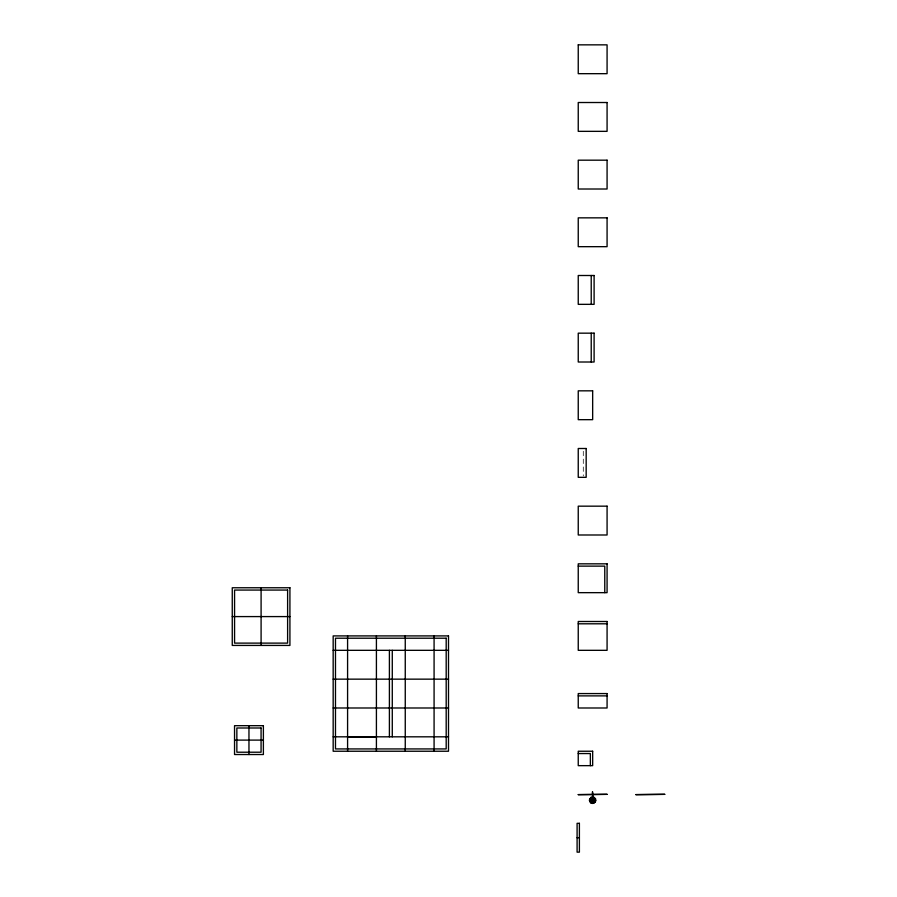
<?xml version="1.0" encoding="UTF-8"?>
<svg xmlns="http://www.w3.org/2000/svg" width="897" height="897" viewBox="0 0 897 897"><rect width="100%" height="100%" fill="white"/><g stroke="black" fill="none" stroke-linecap="round" stroke-linejoin="round"><path stroke-width="0.67" stroke-dasharray="4.49 3.36" d="M583.285 451.247L583.285 475.959"/><path stroke-width="1.35" d="M589.396 800.169L591.022 797.343L592.659 796.906L595.485 798.543L595.485 801.806L592.659 803.443L591.022 803.006L589.396 800.169L595.933 800.169M590.854 799.126L591.616 801.985L593.702 801.985L594.745 800.169L593.702 798.364M591.56 800.169L593.253 799.149L593.848 800.169L593.253 801.2L592.065 801.2L591.482 800.169L592.659 798.992L593.612 799.619M591.022 803.006L594.296 797.343M591.302 797.814L590.304 798.812L590.304 801.526L592.659 802.893M591.852 798.779L591.269 800.976M592.962 800.685C593.444 798.364 591.347 800.931 592.659 800.729M594.016 802.523L595.384 800.169L594.016 797.814L592.659 797.455M589.834 801.806L595.485 798.543M591.616 798.364L592.659 798.083M592.659 801.783L593.466 801.57M578.24 566.13L604.769 566.13L604.769 592.659M232.256 616.587L289.922 616.587M578.24 623.796L607.078 623.796M333.168 650.325L448.5 650.325M333.168 679.152L448.5 679.152M578.24 695.881L607.078 695.881M333.168 707.991L448.5 707.991M347.588 736.672L376.415 736.672M333.168 736.818L448.5 736.818M347.588 736.964L376.415 736.964M234.543 740.103L263.382 740.103M578.24 753.547L590.349 753.547L590.349 765.657M577.096 837.731L579.395 837.731M592.659 798.554L594.061 799.362L594.173 801.043L591.796 801.683L590.921 800.169L591.796 798.666L593.534 798.666L594.274 800.169M589.834 798.543L595.485 801.806M591.022 797.343L594.296 803.006M592.805 798.162L592.513 791.748L592.659 803.443M591.224 275.502L591.224 304.341M591.224 333.168L591.224 362.007M434.081 635.906L434.081 751.238M405.253 635.906L405.253 751.238M392.281 650.325L392.281 736.818M389.399 650.325L389.399 736.818M376.415 635.906L376.415 751.238M347.588 635.906L347.588 751.238M261.094 587.759L261.094 645.425M248.962 725.684L248.962 754.523M578.24 44.85L578.24 73.677L607.078 73.677L607.078 44.85L578.24 44.85M590.159 798.734L590.159 801.615L591.224 802.669L592.659 803.05L595.159 801.615L595.541 800.169L594.106 797.668L591.224 797.668L590.159 798.734M590.484 798.913L590.148 800.169L591.403 802.355L593.915 802.355L594.834 801.425L595.182 800.169L593.915 797.994L592.659 797.657L590.484 798.913M590.708 799.048L590.405 800.169L591.538 802.12L592.659 802.423L594.61 801.301L594.61 799.048L593.792 798.218L592.659 797.915L590.708 799.048M607.078 102.516L578.24 102.516L578.24 131.343L607.078 131.343L607.078 102.516M607.078 160.182L578.24 160.182L578.24 189.009L607.078 189.009L607.078 160.182M607.078 217.848L578.24 217.848L578.24 246.675L607.078 246.675L607.078 217.848M594.106 275.502L578.24 275.502L578.24 304.341L594.106 304.341L594.106 275.502M594.106 333.168L578.24 333.168L578.24 362.007L594.106 362.007L594.106 333.168M592.659 390.834L578.24 390.834L578.24 419.673L592.659 419.673L592.659 390.834M586.167 448.5L578.24 448.5L578.24 477.327L586.167 477.327L586.178 448.5M607.078 506.166L578.24 506.166L578.24 534.993L607.078 534.993L607.078 506.166M607.078 563.832L578.24 563.832L578.24 592.659L607.078 592.659L607.078 563.832M289.922 587.759L232.256 587.759L232.256 645.425L289.922 645.425L289.922 587.759M287.612 590.069L234.566 590.069L234.566 643.115L287.612 643.115L287.612 590.069M607.078 621.498L578.24 621.498L578.24 650.325L607.078 650.325L607.078 621.498M448.5 635.906L333.168 635.906L333.168 751.238L448.5 751.238L448.5 635.906M446.19 638.216L335.478 638.216L335.478 748.928L446.19 748.928L446.19 638.216M607.078 693.572L578.24 693.572L578.24 707.991L607.078 707.991L607.078 693.572M263.382 725.684L234.543 725.684L234.543 754.523L263.382 754.523L263.382 725.684M261.072 727.994L236.853 727.994L236.853 752.213L261.072 752.213L261.072 727.994M592.659 751.238L578.24 751.238L578.24 765.657L592.659 765.657L592.659 751.238M607.078 794.338L578.24 794.63L607.078 794.338M664.744 794.338L635.906 794.63L664.744 794.338M579.395 823.323L577.096 823.323L577.096 852.15L579.395 852.15L579.395 823.323"/></g></svg>
